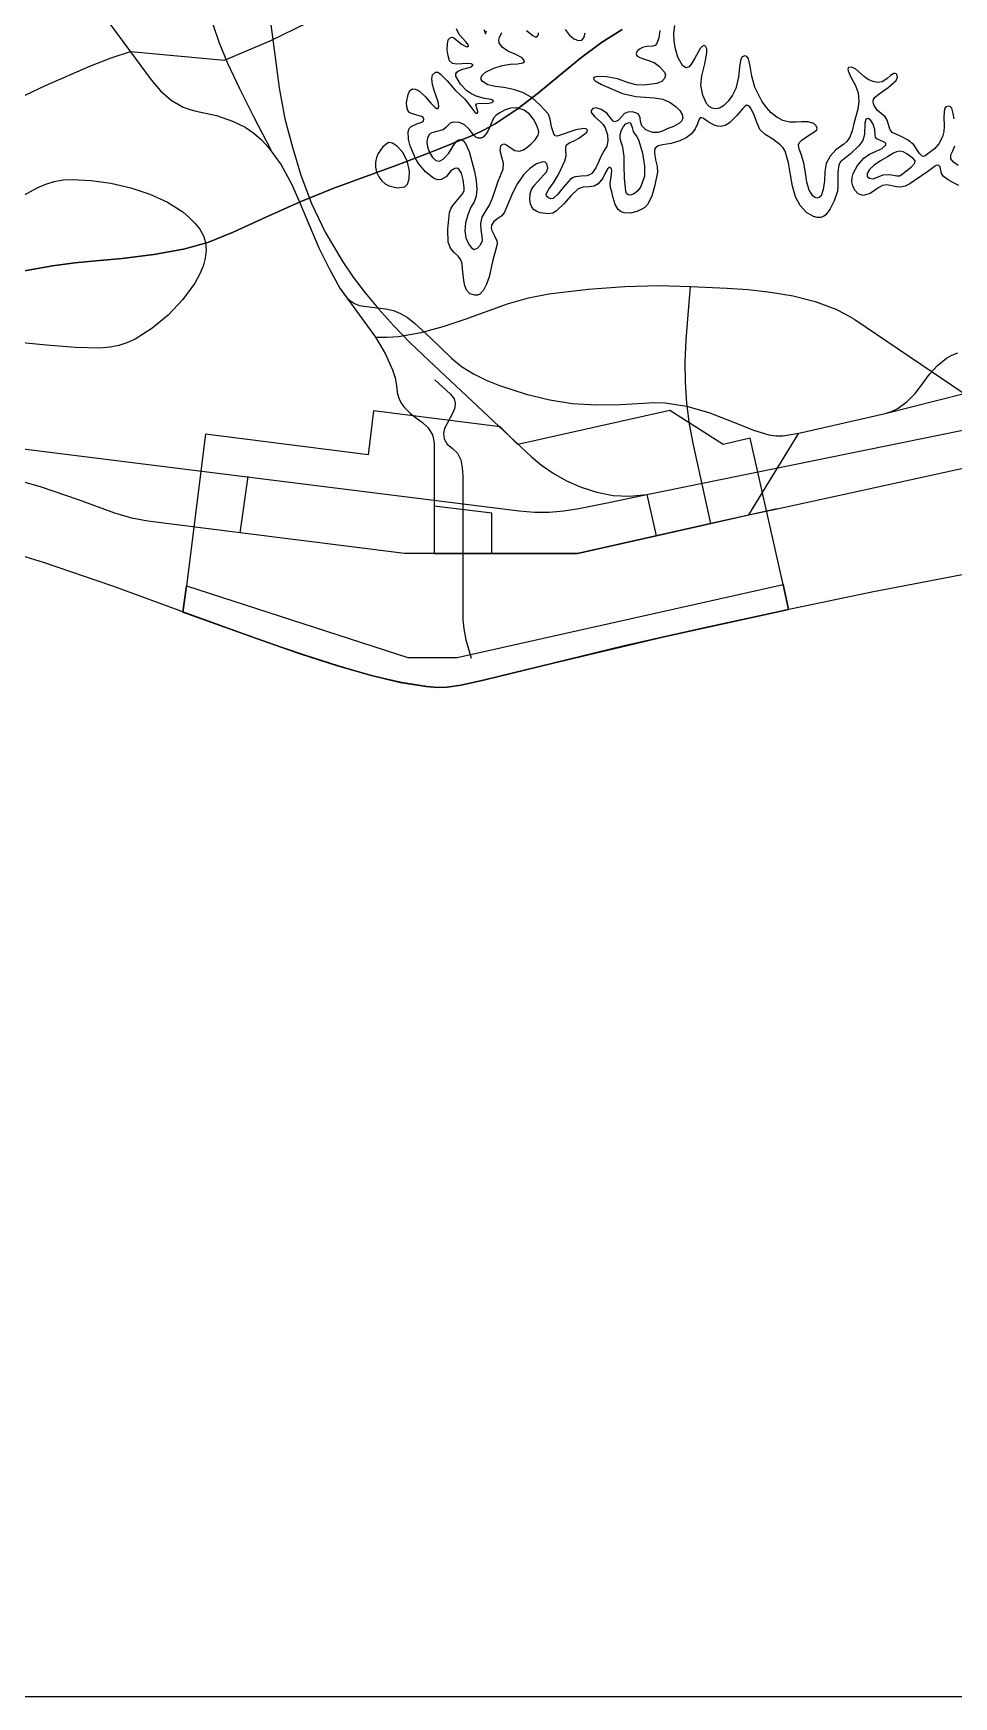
# Model space of a CAD drawing. Header units: millimetres. Extents: x 2 to 2848, y 1 to 2248.
# Drawn here: x 601.8 to 767.1, y 1.5 to 300.1 of the extents above; entities that cross this region are included whole.
import ezdxf

# ---------------------------------------------------------------- set-up
doc = ezdxf.new("R2010")
doc.units = ezdxf.units.MM
for name, color, linetype in [('100m', 7, 'CONTINUOUS'), ('200m', 7, 'CONTINUOUS'), ('9x', 7, 'CONTINUOUS'), ('9xx', 7, 'CONTINUOUS'), ('9xx淵', 7, 'CONTINUOUS'), ('9x淵', 7, 'CONTINUOUS'), ('公園・緑地', 7, 'CONTINUOUS'), ('州境', 7, 'CONTINUOUS'), ('市街地', 7, 'CONTINUOUS'), ('晴海BRT', 7, 'CONTINUOUS'), ('晴海懸軌', 7, 'CONTINUOUS'), ('歩行者空間', 7, 'CONTINUOUS'), ('海岸線', 7, 'CONTINUOUS'), ('海洋', 7, 'CONTINUOUS'), ('臨海線', 7, 'CONTINUOUS'), ('自轉車道・登山道', 7, 'CONTINUOUS')]:
    doc.layers.add(name, color=color, linetype=linetype)

msp = doc.modelspace()

# ---------------------------------------------------------------- linework, layer by layer
at = {"layer": '100m', "color": 1}
for points in [[(768.020706, 272.75873), (767.04599, 273.232262), (766.058622, 273.726364), (765.22818, 274.3284), (764.910729, 274.874194), (764.758533, 275.508375), (764.61267, 276.065119), (764.31422, 276.3786), (763.944168, 276.346397), (763.535411, 276.09435), (762.60799, 275.34), (759.98101, 273.5547), (759.181938, 273.007858), (758.348305, 272.613612), (757.529964, 272.424961), (756.77677, 272.4949), (755.052931, 272.831662), (754.266545, 272.744186), (753.6024, 272.3867), (752.051794, 271.28965), (750.844993, 270.956025), (749.940204, 271.215687), (749.29564, 271.8985), (748.932991, 272.655998), (748.781662, 273.413505), (748.816827, 274.165299), (749.013661, 274.905662), (749.793035, 276.329214), (750.92118, 277.6384), (751.936183, 278.332347), (753.134903, 278.8654), (754.214533, 279.381953), (754.87227, 280.0264), (754.879441, 280.25558), (754.701949, 280.438219), (754.022778, 280.74935), (753.294365, 281.130756), (753.055321, 281.401238), (752.97632, 281.7534), (752.904055, 282.802681), (752.626319, 283.735225), (752.212801, 284.423306), (751.73319, 284.7392), (751.490551, 284.714519), (751.317352, 284.553661), (751.131405, 283.904162), (751.06626, 281.8593), (750.75118, 280.781917), (750.043449, 279.841062), (748.5538, 278.4394), (747.329268, 277.460537), (746.768968, 276.964961), (746.45722, 276.4249), (746.28982, 275.120123), (746.276801, 273.783312), (746.286224, 272.582645), (746.18615, 271.6863), (745.608455, 269.996616), (744.904535, 268.53945), (744.104068, 267.487209), (743.676903, 267.166813), (743.23673, 267.0123), (742.577189, 267.004641), (741.914725, 267.160537), (740.637994, 267.90315), (739.520463, 269.120437), (738.67606, 270.6927), (738.138042, 272.593534), (737.78566, 274.65545), (737.410891, 276.779316), (736.80571, 278.866), (736.44682, 279.494998), (735.923973, 280.05463), (734.595126, 281.026462), (733.236604, 281.902839), (732.26584, 282.8051), (731.777006, 283.898092), (731.249415, 285.360037), (730.644574, 286.633489), (730.301156, 287.025328), (729.92399, 287.161), (729.61331, 286.992647), (729.202199, 286.564831), (728.126021, 285.272775), (726.790135, 283.968756), (726.054389, 283.525987), (725.28922, 283.3367), (724.648865, 283.391277), (724.054949, 283.581337), (723.014006, 284.174875), (722.181535, 284.73125), (721.848209, 284.874857), (721.57268, 284.8644), (721.334974, 284.508873), (721.080223, 283.792212), (720.680867, 282.895945), (720.00935, 282.0016), (719.031083, 281.288309), (717.914963, 280.7586), (716.31778, 280.2485), (714.776873, 280.046587), (714.017813, 279.835527), (713.49083, 279.4069), (713.354128, 279.005554), (713.345421, 278.509117), (713.563403, 277.343312), (713.84759, 276.134177), (713.9008, 275.1064), (713.429259, 272.819792), (712.85536, 270.844462), (712.098806, 269.338877), (711.626941, 268.811758), (711.0793, 268.4615), (710.181446, 268.090177), (709.067018, 267.784562), (707.899291, 267.801167), (707.346464, 268.010461), (706.84154, 268.3965), (706.284871, 269.335681), (705.949235, 270.507025), (705.712186, 271.614056), (705.45128, 272.3603), (705.375986, 273.172159), (705.587258, 274.311225), (705.70506, 275.374653), (705.61015, 275.752114), (705.34936, 275.9596), (705.14082, 275.938799), (704.954736, 275.762384), (704.574696, 275.05605), (704.058759, 274.067266), (703.25644, 273.0227), (702.498557, 272.63073), (701.539879, 272.505562), (700.544021, 272.412289), (699.6746, 272.116), (698.328838, 270.905253), (697.066049, 269.41815), (695.772553, 268.164297), (695.078765, 267.784091), (694.33467, 267.6533), (692.823801, 267.825761), (692.216702, 268.044577), (691.721194, 268.376662), (691.3468, 268.840678), (691.103047, 269.455283), (690.999459, 270.239137), (691.04556, 271.2109), (691.276831, 272.002636), (691.72113, 272.716662), (692.91849, 274.0209), (693.97268, 275.190425), (694.203083, 275.844919), (694.01644, 276.5986), (693.712673, 276.893454), (693.28139, 276.968886), (692.167909, 276.593587), (690.939271, 275.73692), (689.85875, 274.6631), (688.750796, 273.089117), (687.835274, 271.354512), (686.43807, 267.9449), (685.941464, 267.300805), (685.205715, 266.790087), (684.495473, 266.268777), (684.07539, 265.5929), (684.049323, 265.112798), (684.163391, 264.637767), (684.616009, 263.706662), (685.041392, 262.807077), (685.121418, 262.371444), (685.04769, 261.9465), (684.329198, 259.335872), (683.64171, 256.354425), (683.209437, 255.018287), (682.664729, 253.941816), (681.967524, 253.242468), (681.549216, 253.07092), (681.07776, 253.0377), (680.224454, 253.308863), (679.650619, 253.899566), (679.294344, 254.724254), (679.093719, 255.697375), (678.911779, 257.746697), (678.806645, 258.65179), (678.60952, 259.3631), (678.100223, 260.050653), (677.409238, 260.685875), (676.741716, 261.460409), (676.30281, 262.5659), (676.245589, 264.878425), (676.57356, 267.8817), (676.767798, 268.53279), (677.120002, 269.133436), (678.05957, 270.234262), (678.914778, 271.285908), (679.161532, 271.825078), (679.20814, 272.3901), (679.012397, 273.751612), (678.71844, 274.92045), (678.242825, 275.676337), (677.91082, 275.830589), (677.50211, 275.799), (676.786311, 275.392141), (676.382836, 274.841975), (675.931648, 274.270997), (675.07271, 273.8017), (674.404155, 273.777963), (673.682802, 274.055617), (672.236739, 275.197187), (671.044601, 276.590589), (670.41647, 277.6), (669.49209, 279.855012), (669.192691, 281.048589), (669.154187, 282.3594), (669.330209, 282.941875), (669.685905, 283.344316), (670.676252, 283.800725), (671.605082, 284.111897), (671.883883, 284.33279), (671.95225, 284.6611), (671.8123, 284.941014), (671.520884, 285.131052), (670.662155, 285.370312), (669.733056, 285.636517), (669.353679, 285.860234), (669.090584, 286.1873), (668.872699, 286.875862), (668.832005, 287.60815), (669.112914, 289.0866), (669.43409, 289.752753), (669.886196, 290.074375), (670.470778, 290.045184), (671.18938, 289.6589), (672.258181, 288.653652), (673.192475, 287.533737), (673.962969, 286.70638), (674.277637, 286.529666), (674.54037, 286.5788), (674.652774, 286.994735), (674.495049, 287.739117), (673.807621, 289.782887), (673.497124, 290.867108), (673.354908, 291.849439), (673.490576, 292.622298), (674.01373, 293.0781), (674.432758, 293.048487), (674.931021, 292.73753), (676.140455, 291.509812), (677.592439, 289.871414), (679.23738, 288.2988), (679.860954, 287.585459), (680.489119, 286.6624), (681.069852, 285.904716), (681.326174, 285.705106), (681.55113, 285.6875), (681.652801, 285.820748), (681.636468, 286.046744), (681.43213, 286.641225), (681.302792, 287.199444), (681.380209, 287.380111), (681.61313, 287.4499), (683.596843, 287.495762), (684.216532, 287.617623), (684.44357, 287.8768), (684.323686, 288.062638), (683.99559, 288.177008), (682.859105, 288.361162), (681.322795, 288.768911), (680.494918, 289.162772), (679.67534, 289.7399), (678.551818, 290.916725), (677.71478, 292.3544), (677.714518, 292.761987), (677.851594, 293.053827), (678.15368, 293.3159), (678.957785, 293.625494), (679.820199, 293.840025), (680.504493, 294.054069), (680.77424, 294.3622), (680.464627, 294.591477), (679.721915, 294.606562), (677.86316, 294.482), (677.077011, 294.651925), (676.56372, 295.104), (676.291094, 296.023352), (676.160169, 297.094887), (676.171186, 298.110155), (676.32439, 298.8607), (676.752389, 299.2901), (677.041354, 299.330022), (677.32729, 299.217), (678.713419, 298.09065), (679.454897, 297.665316), (679.743607, 297.630901), (679.94177, 297.7701), (679.866231, 298.081125), (679.458088, 298.5321), (678.28616, 299.8449), (677.81806, 300.856312)], [(682.740132, 300.750637), (683.00809, 299.942), (683.166398, 300.500102)], [(599.569933, 270.705101), (602.543986, 272.324789), (604.053189, 272.948706), (605.590179, 273.420511), (607.164711, 273.719083), (608.786538, 273.8233), (612.201275, 273.650096), (615.758517, 273.139253), (619.320142, 272.303928), (622.748025, 271.157275), (625.904044, 269.71245), (628.650075, 267.982609), (629.826181, 267.014919), (630.847994, 265.980907), (631.698248, 264.88222), (632.359678, 263.7205), (632.764605, 262.473408), (632.873362, 261.131354), (632.710717, 259.715107), (632.301443, 258.245437), (631.670309, 256.743115), (630.842086, 255.228909), (628.693456, 252.247925), (626.053717, 249.468645), (623.121035, 247.057225), (620.093573, 245.179824), (618.606227, 244.493305), (617.169498, 244.0026), (615.607592, 243.702579), (613.753515, 243.558383), (609.320769, 243.642158), (604.175101, 244.063313), (598.620353, 244.631237)]]:
    msp.add_lwpolyline(points, dxfattribs=at)
msp.add_lwpolyline([(668.935476, 277.1349), (668.176881, 278.63033), (667.217887, 279.717413), (666.290197, 280.335764), (665.625512, 280.425), (664.585208, 279.695042), (663.713424, 278.482412), (663.418322, 277.734608), (663.258463, 276.913552), (663.264886, 276.035047), (663.468628, 275.1149), (663.857978, 274.263903), (664.37968, 273.577288), (665.002423, 273.047516), (665.694899, 272.66705), (667.163808, 272.323887), (668.535929, 272.4875), (669.01983, 272.94945), (669.331381, 273.9376), (669.345093, 275.36255), (668.935476, 277.1349)], close=True, dxfattribs=at)
at = {"layer": '200m', "color": 1}
for points in [[(714.335718, 300.527088), (714.16002, 299.21035), (713.761077, 298.191288), (713.450758, 297.882541), (713.05207, 297.7552), (711.8897, 297.652675), (711.229424, 297.500866), (710.64747, 297.229), (710.214921, 296.827828), (710.050171, 296.40365), (710.206446, 296.011047), (710.73697, 295.7046), (713.275295, 294.778563), (714.280917, 294.104723), (715.16874, 293.0588), (715.306053, 292.538945), (715.145634, 291.924113), (714.65024, 291.375448), (713.78263, 291.0541), (711.439368, 290.750188), (710.03816, 290.790836), (708.68491, 291.1665), (706.721864, 291.861014), (704.732557, 292.248188), (703.148847, 292.303017), (702.644046, 292.19799), (702.40259, 292.0005), (702.442856, 291.766432), (702.708902, 291.498264), (703.815556, 290.865988), (707.60771, 289.2622), (710.029494, 288.725488), (713.32826, 288.4713), (714.837159, 288.23005), (716.168734, 287.626625), (717.217527, 286.879763), (717.87808, 286.2082), (718.327135, 285.44575), (718.428981, 284.824303), (718.25296, 284.322711), (717.868411, 283.919825), (716.751096, 283.325584), (715.63176, 282.8724), (714.927002, 282.539492), (714.040649, 282.254988), (712.994829, 282.236114), (711.81167, 282.7001), (711.05747, 283.439322), (710.838286, 284.1885), (710.775726, 284.897028), (710.4914, 285.5143), (710.010732, 285.793383), (709.318446, 285.929413), (708.57925, 285.891836), (707.95785, 285.6501), (707.95785, 285.6501), (706.86305, 284.450988), (706.264688, 284.14807), (705.961262, 284.268824), (705.65824, 284.6465), (704.788364, 285.71222), (703.781371, 286.388737), (702.865828, 286.676661), (702.2703, 286.5766), (701.965614, 286.192349), (701.971957, 285.821853), (702.62877, 285.064125), (703.662833, 284.187409), (704.140738, 283.668179), (704.49624, 283.0757), (704.896841, 281.826703), (704.989333, 280.7236), (704.797135, 279.773797), (704.34367, 278.9847), (703.720152, 277.964919), (703.302419, 276.916075), (702.843951, 275.880994), (702.09823, 274.9025), (701.703198, 274.637546), (701.234117, 274.490244), (700.170185, 274.388), (699.099188, 274.274581), (698.621276, 274.11331), (698.21388, 273.8288), (696.980046, 272.401367), (696.021438, 271.150063), (695.180343, 270.403527), (694.754578, 270.322247), (694.29905, 270.4904), (693.988407, 270.803617), (693.929865, 271.165045), (694.374351, 272.057013), (695.243047, 273.215248), (696.14649, 274.6887), (697.273453, 277.1357), (697.473, 278.068116), (697.43698, 279.1696), (697.443891, 279.649769), (697.580579, 280.00128), (698.145589, 280.447488), (698.936609, 280.766552), (699.75824, 281.2168), (700.864305, 282.018363), (701.248522, 282.372273), (701.34427, 282.6739), (701.108837, 282.900502), (700.650897, 282.966014), (699.256839, 282.730063), (695.88141, 281.6043), (695.532718, 281.645077), (695.257427, 281.992278), (694.870144, 283.249675), (694.605746, 284.663934), (694.35042, 285.5225), (692.819719, 287.174025), (691.3668, 288.4696), (689.806269, 289.389539), (688.05027, 289.979938), (686.296251, 290.317567), (684.74166, 290.4792), (683.421841, 290.770648), (682.467895, 291.372138), (682.234706, 291.754269), (682.220884, 292.172058), (682.469061, 292.611552), (683.02187, 293.0588), (684.497749, 293.78955), (685.998431, 294.241225), (687.449503, 294.482038), (688.77655, 294.5802), (689.710863, 294.754805), (689.939274, 294.923137), (690.000253, 295.134113), (689.595108, 295.649864), (688.44582, 296.2338), (687.051591, 296.858075), (686.023231, 297.55675), (685.478564, 298.35465), (685.424434, 298.798567), (685.53541, 299.2766), (685.924015, 300.209847)], [(690.380077, 300.524325), (691.500461, 299.6566), (691.936048, 299.429721), (692.22965, 299.4389), (692.507728, 299.770479), (692.548294, 300.147064)], [(697.325906, 300.715213), (698.036975, 299.747823), (698.89687, 299.0781), (699.718524, 298.769091), (700.310735, 298.78875), (700.692106, 299.217684), (700.88124, 300.1365)], [(767.159156, 284.686594), (766.984729, 285.670175), (766.724702, 286.584119), (766.49824, 286.877187), (766.17316, 286.9875), (765.685921, 286.85018), (765.419313, 286.467528), (765.305129, 285.142075), (765.34488, 283.362834), (765.270692, 282.412948), (765.05284, 281.4815), (764.431426, 280.224219), (763.629179, 279.286025), (761.93674, 278.0393), (761.647524, 277.928892), (761.39178, 277.980814), (760.93386, 278.452662), (759.90437, 280.0355), (758.92274, 280.847025), (757.757506, 281.442625), (756.04997, 282.2229), (755.631351, 282.858231), (755.381285, 283.662275), (755.139342, 284.460581), (754.74509, 285.0787), (753.360534, 286.266075), (752.733634, 287.187906), (752.614172, 287.696273), (752.69171, 288.2231), (753.033341, 288.658105), (753.684794, 289.178787), (755.3292, 290.3333), (756.721825, 291.579175), (757.009272, 292.167191), (756.84176, 292.6845), (756.586843, 292.853303), (756.324213, 292.845987), (755.75095, 292.462), (755.072245, 291.850537), (754.23837, 291.3296), (753.410751, 291.202808), (752.546192, 291.377937), (751.735653, 291.757423), (751.07009, 292.2437), (749.503005, 293.615825), (748.792488, 293.987225), (748.17169, 293.9174), (748.035354, 293.679195), (748.097573, 293.29278), (748.622579, 292.183312), (749.35651, 290.804989), (749.90917, 289.3738), (750.05889, 287.800445), (749.84208, 286.404437), (749.15342, 283.8847), (748.832401, 282.521116), (748.412005, 281.427625), (747.915237, 280.626897), (747.3651, 280.1416), (745.93048, 279.139983), (744.865681, 277.968387), (744.192309, 276.657123), (743.93197, 275.2365), (743.85486, 273.543064), (743.661776, 272.013287), (743.248765, 270.903492), (742.9273, 270.586188), (742.51187, 270.47), (742.124611, 270.56895), (741.764053, 270.855981), (741.145055, 271.885875), (740.69891, 273.342856), (740.46965, 275.0101), (740.192272, 276.719702), (739.734256, 278.197112), (739.32119, 279.340492), (739.17866, 280.048), (739.381619, 280.473492), (739.808684, 280.888927), (741.013414, 281.681712), (742.149404, 282.410542), (742.490545, 282.746031), (742.57321, 283.0596), (742.348187, 283.527717), (741.968286, 283.849984), (740.913615, 284.153375), (739.748732, 284.162578), (738.81317, 284.0704), (737.562373, 284.088416), (736.395488, 284.403644), (735.316322, 284.977424), (734.328678, 285.7711), (733.436361, 286.746013), (732.643178, 287.863506), (731.36943, 290.3716), (730.820023, 292.335992), (730.52993, 294.158512), (730.205232, 295.491377), (729.938057, 295.865505), (729.55201, 295.9868), (729.12159, 295.827799), (728.850821, 295.423056), (728.600824, 294.0399), (728.427197, 292.164444), (727.95512, 290.1238), (727.366425, 288.952545), (726.576561, 287.884162), (725.741459, 287.055123), (725.01705, 286.6019), (724.304759, 286.470517), (723.682922, 286.593394), (723.148692, 286.93573), (722.699221, 287.462725), (722.043167, 288.931494), (721.69198, 290.7213), (721.870814, 292.43622), (722.381854, 294.574262), (722.752027, 296.539898), (722.736453, 297.271962), (722.50826, 297.7376), (722.271791, 297.854719), (722.035665, 297.811295), (721.561898, 297.342375), (720.590519, 295.57315), (720.082741, 294.671077), (719.55346, 294.02285), (718.997594, 293.827586), (718.41006, 294.2844), (717.572319, 295.774691), (717.11714, 297.233275), (716.913593, 298.658147), (716.83075, 300.0473), (717.000188, 301.425711)], [(767.880671, 276.309025), (767.033336, 276.898372), (766.53542, 277.512), (766.549855, 278.2117), (766.906534, 278.9642), (767.295244, 279.8322)]]:
    msp.add_lwpolyline(points, dxfattribs=at)
for points in [[(680.9687, 269.824), (680.378515, 268.822834), (679.816765, 267.49015), (679.412867, 266.017141), (679.29624, 264.595), (679.510286, 263.321827), (679.939038, 262.253713), (680.473018, 261.518842), (681.00275, 261.2454), (681.556185, 261.471861), (682.107231, 262.054262), (682.465341, 262.847133), (682.43997, 263.705), (682.211951, 264.703375), (682.159326, 265.88955), (682.387338, 267.075725), (683.00123, 268.0741), (683.742799, 269.184973), (684.328904, 270.646612), (685.30578, 273.4997), (686.15937, 275.651212), (686.266069, 276.709452), (685.96059, 277.8028), (685.639039, 278.923858), (685.773513, 279.825662), (686.000797, 280.092946), (686.328935, 280.183736), (686.75354, 280.057474), (687.27023, 279.6736), (688.280207, 278.988117), (689.106026, 278.890137), (689.809072, 279.160389), (690.45073, 279.5796), (691.180089, 280.140875), (691.935754, 280.9126), (692.463401, 281.78955), (692.562243, 282.234602), (692.50871, 282.6665), (692.150843, 283.601033), (691.620675, 284.616762), (690.891404, 285.557736), (689.93623, 286.268), (688.647092, 286.66058), (687.476813, 286.600112), (686.448789, 286.256764), (685.58642, 285.8007), (684.927668, 285.348567), (684.449811, 284.839162), (683.76627, 283.2585), (683.286649, 282.214942), (682.564569, 281.431887), (682.149827, 281.230636), (681.719134, 281.205614), (681.287379, 281.393857), (680.86945, 281.8324), (680.071728, 282.857125), (679.249674, 283.6033), (678.323697, 284.03515), (677.21421, 284.1169), (676.691489, 283.932755), (676.300331, 283.565187), (675.919286, 283.129502), (675.4269, 282.741), (674.040593, 282.343212), (673.383008, 282.191873), (672.95793, 281.9653), (672.571253, 281.310981), (672.455173, 280.53895), (672.597171, 279.646619), (672.98473, 278.6314), (673.520959, 277.741377), (674.112907, 277.235362), (674.753812, 277.126642), (675.43691, 277.4285), (676.445575, 278.525317), (677.161106, 279.755062), (677.797971, 280.708677), (678.153926, 280.954103), (678.57064, 280.9771), (679.003736, 280.742514), (679.393329, 280.279503), (680.056162, 278.85), (681.0155, 275.2496), (681.330485, 273.599444), (681.465684, 272.0808), (681.364091, 270.790156), (680.9687, 269.824)], [(709.8366, 281.9202), (710.182305, 281.50199), (710.536471, 280.735212), (711.1771, 278.555425), (711.572306, 276.179775), (711.53591, 274.4072), (710.904686, 272.577), (710.363937, 271.749978), (709.60738, 271.1821), (709.014568, 271.005492), (708.61076, 271.06542), (708.356815, 271.320529), (708.213593, 271.729462), (707.9651, 274.0763), (707.930616, 276.29205), (707.887963, 277.929987), (707.67606, 279.622), (707.359902, 280.5147), (707.207928, 281.171575), (707.21362, 281.8685), (707.429804, 282.643111), (707.777399, 283.315112), (708.230779, 283.803458), (708.76432, 284.0271), (708.97175, 283.971625), (709.125202, 283.777027), (709.336186, 283.129912), (709.529307, 282.404667), (709.8366, 281.9202)], [(755.1834, 277.8963), (753.909515, 277.183613), (752.8038, 276.380625), (751.975825, 275.587125), (751.53516, 274.9029), (751.555154, 274.368222), (751.954843, 274.01885), (752.612415, 273.947803), (753.40606, 274.2481), (754.435246, 274.643587), (755.61846, 274.6931), (756.881426, 274.455775), (757.355428, 274.437106), (757.66233, 274.6221), (758.400478, 275.272563), (759.428004, 276.001925), (760.122265, 276.76635), (760.149846, 277.148012), (759.86062, 277.522), (758.675274, 278.4119), (758.02193, 278.745634), (757.33521, 278.8803), (756.814612, 278.776653), (756.281059, 278.5219), (755.1834, 277.8962)]]:
    msp.add_lwpolyline(points, close=True, dxfattribs=at)
at = {"layer": '9x', "color": 1}
msp.add_lwpolyline([(601.852989, 320.3241), (622.988472, 291.6778), (624.666576, 289.712063), (626.601117, 288.05465), (628.756354, 286.811612), (629.905564, 286.378625), (631.096545, 286.089), (634.694298, 285.268733), (637.597088, 284.269788), (639.836844, 283.191323), (641.445496, 282.1325), (642.812479, 280.930984), (644.080526, 279.557847), (646.32485, 276.434925), (648.188542, 273.040166), (649.681676, 269.65), (653.112314, 261.525325), (654.918203, 257.81275), (656.869, 254.302), (657.734358, 253.048643), (658.598776, 252.162989), (659.486088, 251.574562), (660.420127, 251.212887), (662.523714, 250.887892), (665.1002, 250.6242), (666.469646, 250.308471), (667.743316, 249.778031), (668.983937, 249.026651), (670.254238, 248.0481), (673.134788, 245.384569), (676.88679, 241.7376), (678.722007, 240.241163), (680.831704, 238.930372), (683.132178, 237.792545), (685.539729, 236.815), (690.341254, 235.290028), (694.56667, 234.254), (698.591997, 233.626972), (702.915497, 233.377025), (707.274079, 233.425241), (711.40465, 233.6927), (713.350444, 233.785902), (715.272122, 233.719044), (719.122055, 233.131475), (723.112306, 231.982644), (727.40073, 230.3252), (731.15123, 228.793641), (733.901963, 227.9638), (735.127172, 227.800909), (736.372147, 227.800109), (739.281, 228.267), (754.749, 231.805), (755.899938, 232.152379), (756.927711, 232.625609), (758.6811, 233.879677), (760.143849, 235.427315), (761.450641, 237.128637), (762.736158, 238.843755), (764.135082, 240.43278), (765.782095, 241.755824), (766.740723, 242.273889), (767.81188, 242.673)], dxfattribs=at)
at = {"layer": '9xx', "color": 2}
for points in [[(518.222507, 422.0263), (579.036046, 378.2048), (583.210165, 377.77), (584.804333, 377.6034), (628.938605, 345.9106), (630.232884, 344.755121), (631.420611, 343.251247), (632.471346, 341.46158), (633.354649, 339.448725), (634.040082, 337.275286), (634.497205, 335.003866), (634.695578, 332.697069), (634.604763, 330.4175), (633.295138, 320.244588), (632.815726, 314.816098), (632.742647, 312.177492), (632.827424, 309.6507), (633.302675, 305.256855), (634.061573, 301.669212), (635.171467, 298.331639), (636.699707, 294.688), (638.859974, 290.121052), (641.433446, 285.004437), (644.490945, 279.1137)], [(592.150796, 284.8903), (596.942734, 287.329548), (604.036195, 290.694962), (611.964272, 294.136745), (615.782884, 295.620713), (619.260059, 296.8051), (636.138441, 295.2493), (638.563356, 296.231434), (644.340167, 298.721875), (651.221969, 302.036678), (654.375086, 303.789483), (656.961862, 305.4919), (659.231043, 307.430726), (661.592306, 309.847514), (666.433225, 315.501087), (671.168906, 321.224842), (673.398624, 323.729357), (675.48364, 325.791), (677.761707, 327.659732), (680.501587, 329.648784), (686.795004, 333.75315), (698.63397, 340.824)], [(754.749, 231.805), (768.9774, 235.403), (814.82133, 244.5327), (947.6333, 271.0111), (944.75098, 285.5631), (943.811321, 289.078547), (942.485936, 292.319775), (940.889908, 295.059141), (940.026367, 296.169486), (939.13832, 297.069), (932.924, 302.5255), (932.92409, 327.0968)], [(656.869, 254.302), (663.250427, 245.4821), (663.250427, 245.4821), (663.810669, 244.620464), (665.058083, 242.461937), (666.342704, 239.646092), (666.795853, 238.191541), (667.014566, 236.8125), (667.170887, 235.596564), (667.471386, 234.563561), (667.886606, 233.691787), (668.387092, 232.959538), (669.526042, 231.826795), (670.65259, 230.9917), (671.725383, 230.193939), (672.731193, 229.222638), (673.476554, 227.978317), (673.691108, 227.222688), (673.768, 226.3615), (673.768, 215.1839), (673.76844, 206.687), (678.92304, 206.6868)], [(663.250427, 245.4821), (665.333856, 245.492966), (667.395039, 245.655175), (671.454115, 246.358536), (675.43456, 247.442013), (679.343277, 248.755437), (686.973145, 251.471445), (690.708103, 252.573689), (694.39895, 253.3052), (701.466239, 254.123545), (708.022441, 254.604887), (714.125615, 254.765211), (719.83382, 254.6205), (726.37445, 254.319194), (730.195883, 254.053064), (734.20092, 253.613525), (738.251705, 252.928258), (742.210382, 251.924944), (745.939096, 250.531264), (747.674136, 249.665437), (749.29999, 248.6749), (768.9774, 235.403)], [(723.47777, 212.0574), (720.32812, 226.1854), (719.642882, 229.870731), (719.176989, 233.6707), (718.922856, 237.432194), (718.8729, 241.0021), (719.05093, 245.055412), (719.378147, 249.5228), (719.83382, 254.6205)], [(678.92329, 206.6868), (684.15211, 206.687), (699.52451, 206.6868), (713.66138, 209.839), (723.47777, 212.0574), (730.28304, 213.5954), (739.281, 228.267)], [(748.57213, 217.5877), (776.1552, 223.6057)], [(673.7687, 206.687), (668.467799, 206.6868), (638.988692, 210.3736), (622.3972, 212.4582), (619.521464, 213.015311), (616.463303, 213.91475), (609.946967, 216.28885), (603.142725, 218.676975), (599.72468, 219.593945)], [(730.28304, 213.5954), (735.35198, 214.7033), (748.57213, 217.5877)]]:
    msp.add_lwpolyline(points, dxfattribs=at)
at = {"layer": '9xx淵', "color": 1}
for points in [[(518.204652, 422.0392), (579.036044, 378.2048), (583.210163, 377.77), (584.804331, 377.6034), (628.938603, 345.9106), (630.232882, 344.755121), (631.420609, 343.251247), (632.471344, 341.46158), (633.354647, 339.448725), (634.04008, 337.275286), (634.497203, 335.003866), (634.695576, 332.697069), (634.604761, 330.4175), (633.295136, 320.244588), (632.815724, 314.816098), (632.742645, 312.177492), (632.827422, 309.6507), (633.302673, 305.256855), (634.061571, 301.669212), (635.171465, 298.331639), (636.699705, 294.688), (638.859972, 290.121052), (641.433444, 285.004437), (644.490943, 279.1137)], [(592.150794, 284.8903), (596.942732, 287.329548), (604.036193, 290.694962), (611.96427, 294.136745), (615.782882, 295.620713), (619.260057, 296.8051), (636.138439, 295.2493), (638.563354, 296.231434), (644.340165, 298.721875), (651.221967, 302.036678), (654.375084, 303.789483), (656.96186, 305.4919), (659.231041, 307.430726), (661.592304, 309.847514), (666.433224, 315.501087), (671.168906, 321.224842), (673.398624, 323.729357), (675.48364, 325.791), (677.761707, 327.659732), (680.501587, 329.648784), (686.795004, 333.75315), (698.63397, 340.824)], [(754.749, 231.805), (768.9774, 235.403), (814.82133, 244.5327), (947.6333, 271.0111), (944.75098, 285.5631), (943.811321, 289.078547), (942.485936, 292.319775), (940.889908, 295.059141), (940.026367, 296.169486), (939.13832, 297.069), (932.924, 302.5255), (932.92409, 327.0968)], [(656.868998, 254.302), (663.250425, 245.4821), (663.250425, 245.4821), (663.810667, 244.620464), (665.058081, 242.461937), (666.342702, 239.646092), (666.795851, 238.191541), (667.014564, 236.8125), (667.170885, 235.596564), (667.471384, 234.563561), (667.886604, 233.691787), (668.387091, 232.959538), (669.526041, 231.826795), (670.65259, 230.9917), (671.725383, 230.193939), (672.731193, 229.222638), (673.476554, 227.978317), (673.691108, 227.222688), (673.768, 226.3615), (673.768, 215.1839), (673.76844, 206.687), (678.92304, 206.6868)], [(663.250425, 245.4821), (665.333855, 245.492966), (667.395038, 245.655175), (671.454114, 246.358536), (675.43456, 247.442013), (679.343277, 248.755437), (686.973145, 251.471445), (690.708103, 252.573689), (694.39895, 253.3052), (701.466239, 254.123545), (708.022441, 254.604887), (714.125615, 254.765211), (719.83382, 254.6205), (726.37445, 254.319194), (730.195883, 254.053064), (734.20092, 253.613525), (738.251705, 252.928258), (742.210382, 251.924944), (745.939096, 250.531264), (747.674136, 249.665437), (749.29999, 248.6749), (768.9774, 235.403)], [(723.47777, 212.0574), (720.32812, 226.1854), (719.642882, 229.870731), (719.176989, 233.6707), (718.922856, 237.432194), (718.8729, 241.0021), (719.05093, 245.055412), (719.378147, 249.5228), (719.83382, 254.6205)], [(678.92329, 206.6868), (684.15211, 206.687), (699.52451, 206.6868), (713.66138, 209.839), (723.47777, 212.0574), (730.28304, 213.5954), (739.281, 228.267)], [(748.57213, 217.5877), (776.1552, 223.6057)], [(638.98869, 210.3736), (622.397198, 212.4582), (619.521462, 213.015311), (616.463301, 213.91475), (609.946965, 216.28885), (603.142723, 218.676975), (599.724678, 219.593945)], [(730.28304, 213.5954), (735.35198, 214.7033), (748.57213, 217.5877)], [(673.7687, 206.687), (668.467797, 206.6868), (638.98869, 210.3736)]]:
    msp.add_lwpolyline(points, dxfattribs=at)
at = {"layer": '9x淵', "color": 1}
msp.add_lwpolyline([(601.852991, 320.3241), (622.988474, 291.6778), (624.666578, 289.712063), (626.601119, 288.05465), (628.756356, 286.811612), (629.905566, 286.378625), (631.096547, 286.089), (634.6943, 285.268733), (637.59709, 284.269788), (639.836846, 283.191323), (641.445498, 282.1325), (642.812481, 280.930984), (644.080528, 279.557847), (646.324852, 276.434925), (648.188544, 273.040166), (649.681678, 269.65), (653.112089, 261.525425), (654.917821, 257.812919), (656.868547, 254.3022), (657.733924, 253.048835), (658.598394, 252.163158), (659.485779, 251.574699), (660.419902, 251.212987), (662.523645, 250.887923), (665.100202, 250.6242), (666.469648, 250.308471), (667.743318, 249.778031), (668.983939, 249.026651), (670.254239, 248.0481), (673.134788, 245.384569), (676.88679, 241.7376), (678.722007, 240.241163), (680.831704, 238.930372), (683.132178, 237.792545), (685.539729, 236.815), (690.341254, 235.290028), (694.56667, 234.254), (698.591997, 233.626972), (702.915497, 233.377025), (707.274079, 233.425241), (711.40465, 233.6927), (713.350444, 233.785902), (715.272122, 233.719044), (719.122055, 233.131475), (723.112306, 231.982644), (727.40073, 230.3252), (731.151211, 228.793658), (733.9019, 227.963862), (735.127085, 227.801002), (736.372037, 227.800236), (739.28086, 228.2672), (754.74883, 231.8054), (755.899769, 232.152775), (756.927546, 232.625992), (758.680952, 233.880014), (760.143729, 235.427589), (761.450552, 237.128837), (762.736101, 238.843881), (764.135054, 240.432842), (765.782087, 241.755841), (766.740721, 242.273893), (767.81188, 242.673)], dxfattribs=at)
at = {"layer": '公園・緑地', "color": 7}
msp.add_lwpolyline([(669.07584, 187.9963), (677.91578, 187.9963), (736.42775, 201.1159), (736.42775, 201.116), (737.41184, 196.6293), (715.044858, 191.738313), (695.19132, 187.0163), (682.660766, 183.9571), (678.589862, 183.070194), (676.12296, 182.6844), (674.369457, 182.656746), (672.373219, 182.799709), (667.722282, 183.550827), (662.309636, 184.84444), (656.274766, 186.587238), (649.757157, 188.685905), (642.896295, 191.04713), (628.70275, 196.184), (628.70275, 196.184), (629.31949, 200.9055)], close=True, dxfattribs=at)
at = {"layer": '州境', "color": 1}
msp.add_lwpolyline([(595.907805, 256.623187), (605.259172, 258.293361), (609.274431, 258.864903), (612.378117, 259.1698), (617.781405, 259.612161), (623.457544, 260.327362), (628.786418, 261.290608), (633.147909, 262.4771), (637.687167, 264.341581), (643.466659, 266.975), (649.742244, 269.806869), (655.769783, 272.2667), (667.080708, 276.384312), (673.405894, 278.79658), (680.77288, 281.7917), (682.772924, 282.726911), (684.755333, 283.828779), (688.671121, 286.430167), (692.527997, 289.391224), (696.333711, 292.507313), (700.096016, 295.573793), (703.822663, 298.386027), (707.521404, 300.739375)], dxfattribs=at)
at = {"layer": '市街地', "color": 7}
msp.add_lwpolyline([(628.70275, 196.1839), (642.896294, 191.047031), (649.757157, 188.68581), (656.274767, 186.58715), (662.309637, 184.844365), (667.722283, 183.550769), (672.373219, 182.799676), (674.369457, 182.656729), (676.12296, 182.6844), (678.589862, 183.070194), (682.660766, 183.9571), (695.19132, 187.0163), (715.044858, 191.738263), (737.41184, 196.6292), (736.42775, 201.1159), (730.55783, 227.3551), (725.67016, 226.256), (716.08184, 232.3364), (688.84267, 226.2292), (685.6346, 229.4373), (662.913507, 232.3146), (661.921319, 224.3771), (632.751007, 228.0813), (629.319494, 200.9055), (629.319494, 200.9055)], close=True, dxfattribs=at)
at = {"layer": '晴海BRT', "color": 6}
for points in [[(735.35198, 214.7033), (723.47777, 212.0574), (699.52451, 206.6868), (678.92329, 206.687), (668.4678, 206.6868), (638.9887, 210.3736), (640.4045, 220.503)], [(684.15212, 206.687), (684.15212, 213.8961), (673.7687, 215.1839), (673.7687, 206.687)], [(711.99374, 217.2994), (713.66138, 209.839)]]:
    msp.add_lwpolyline(points, dxfattribs=at)
at = {"layer": '晴海懸軌', "color": 6}
msp.add_lwpolyline([(673.89372, 237.8435), (676.73799, 235.2638), (677.372802, 234.460736), (677.590466, 233.638837), (677.48111, 232.802595), (677.13486, 231.9565), (675.67965, 229.1123), (675.46486, 228.244106), (675.617711, 227.272), (676.150087, 226.330569), (677.07387, 225.5544), (677.994785, 224.69115), (678.560308, 223.48785), (678.844966, 222.078375), (678.92329, 220.5966), (678.92329, 206.5933), (678.92329, 194.7826), (679.095503, 193.149598), (679.509097, 191.194162), (680.44217, 187.9034)], dxfattribs=at)
at = {"layer": '晴海懸軌', "color": 1}
msp.add_lwpolyline([(673.89372, 237.8435), (676.73799, 235.2638), (677.372802, 234.460736), (677.590466, 233.638837), (677.48111, 232.802595), (677.13486, 231.9565), (675.67965, 229.1123), (675.46486, 228.244106), (675.617711, 227.272), (676.150087, 226.330569), (677.07387, 225.5544), (677.994785, 224.69115), (678.560308, 223.48785), (678.844966, 222.078375), (678.92329, 220.5966), (678.92329, 206.5933), (678.92329, 194.7826), (679.095503, 193.149598), (679.509097, 191.194162), (680.44217, 187.9034)], dxfattribs=at)
at = {"layer": '歩行者空間', "color": 7}
msp.add_lwpolyline([(678.92302, 206.6869), (684.15211, 206.687), (684.15211, 213.8961), (673.7687, 215.1839), (673.7687, 206.687)], close=True, dxfattribs=at)
at = {"layer": '海岸線', "color": 4}
msp.add_lwpolyline([(786.08093, 206.216359), (752.393065, 199.715873), (736.628212, 196.463884), (721.754009, 193.245761), (707.898903, 190.087775), (695.19134, 187.0162), (682.660772, 183.957), (678.589864, 183.070094), (676.12296, 182.6843), (674.405114, 182.655536), (672.453357, 182.791176), (667.91395, 183.511628), (662.636418, 184.757561), (656.75244, 186.440883), (650.393695, 188.473502), (643.691862, 190.767325), (629.78565, 195.786213), (616.087237, 200.792805), (603.650055, 205.082361), (598.233624, 206.738019)], dxfattribs=at)
at = {"layer": '海洋', "color": 1}
msp.add_lwpolyline([(1.5, 2248.49997), (2848.5, 2248.49997), (2848.5, 1.49997), (1.5, 1.49997)], close=True, dxfattribs=at)
at = {"layer": '臨海線', "color": 7}
for points in [[(643.584393, 308.402811), (644.867485, 298.485378), (645.982941, 290.264393), (647.00763, 284.673), (648.349052, 279.591769), (649.886142, 274.563377), (651.790232, 269.512674), (654.232653, 264.364513), (657.384737, 259.043743), (659.280444, 256.295147), (661.417815, 253.475217), (663.818268, 250.574561), (666.503219, 247.583786), (669.494084, 244.493496), (672.81228, 241.2943), (691.29011, 224.0463), (693.054456, 222.560575), (695.156601, 221.102097), (697.545302, 219.749007), (700.16932, 218.57945), (702.977414, 217.671568), (705.918344, 217.103503), (708.94087, 216.9534), (711.99375, 217.2994)], [(568.3124, 264.5371), (576.42022, 234.3475), (576.836136, 232.976053), (577.35761, 231.738439), (578.052852, 230.63504), (578.990075, 229.666238), (580.237489, 228.832411), (581.863307, 228.133942), (583.93574, 227.571212), (586.523, 227.1446), (689.04757, 214.329), (691.784219, 214.110647), (694.446526, 214.130458), (697.090465, 214.353587), (699.77201, 214.745188), (705.471819, 215.894423), (711.99375, 217.2994), (867.15598, 248.8469)]]:
    msp.add_lwpolyline(points, dxfattribs=at)
at = {"layer": '臨海線', "color": 1}
for points in [[(643.584393, 308.402811), (644.867485, 298.485378), (645.982941, 290.264393), (647.00763, 284.673), (648.349052, 279.591769), (649.886142, 274.563377), (651.790232, 269.512674), (654.232653, 264.364513), (657.384737, 259.043743), (659.280444, 256.295147), (661.417815, 253.475217), (663.818268, 250.574561), (666.503219, 247.583786), (669.494084, 244.493496), (672.81228, 241.2943), (691.29011, 224.0463), (693.054456, 222.560575), (695.156601, 221.102097), (697.545302, 219.749007), (700.16932, 218.57945), (702.977414, 217.671568), (705.918344, 217.103503), (708.94087, 216.9534), (711.99375, 217.2994)], [(576.420212, 234.3475), (576.836128, 232.976053), (577.357602, 231.738439), (578.052844, 230.63504), (578.990067, 229.666238), (580.237481, 228.832411), (581.863299, 228.133942), (583.935732, 227.571212), (586.522992, 227.1446), (689.04756, 214.329), (691.784209, 214.110647), (694.446516, 214.130458), (697.090455, 214.353587), (699.772, 214.745188), (705.471809, 215.894423), (711.99374, 217.2994), (867.15597, 248.8469)]]:
    msp.add_lwpolyline(points, dxfattribs=at)
at = {"layer": '自轉車道・登山道', "color": 3}
msp.add_lwpolyline([(707.521404, 300.739375), (703.822663, 298.386027), (700.096016, 295.573793), (696.333711, 292.507313), (692.527997, 289.391224), (688.671121, 286.430167), (684.755333, 283.828779), (682.772924, 282.726911), (680.77288, 281.7917), (673.405895, 278.79658), (667.080709, 276.384312), (655.76978, 272.2667), (649.742244, 269.806869), (643.466659, 266.975), (637.687167, 264.341581), (633.14791, 262.4771), (628.786419, 261.290608), (623.457545, 260.327362), (617.781406, 259.612161), (612.37812, 259.1698), (609.274432, 258.864903), (605.259172, 258.293361), (595.907805, 256.623187)], dxfattribs=at)

doc.saveas('drawing.dxf')
